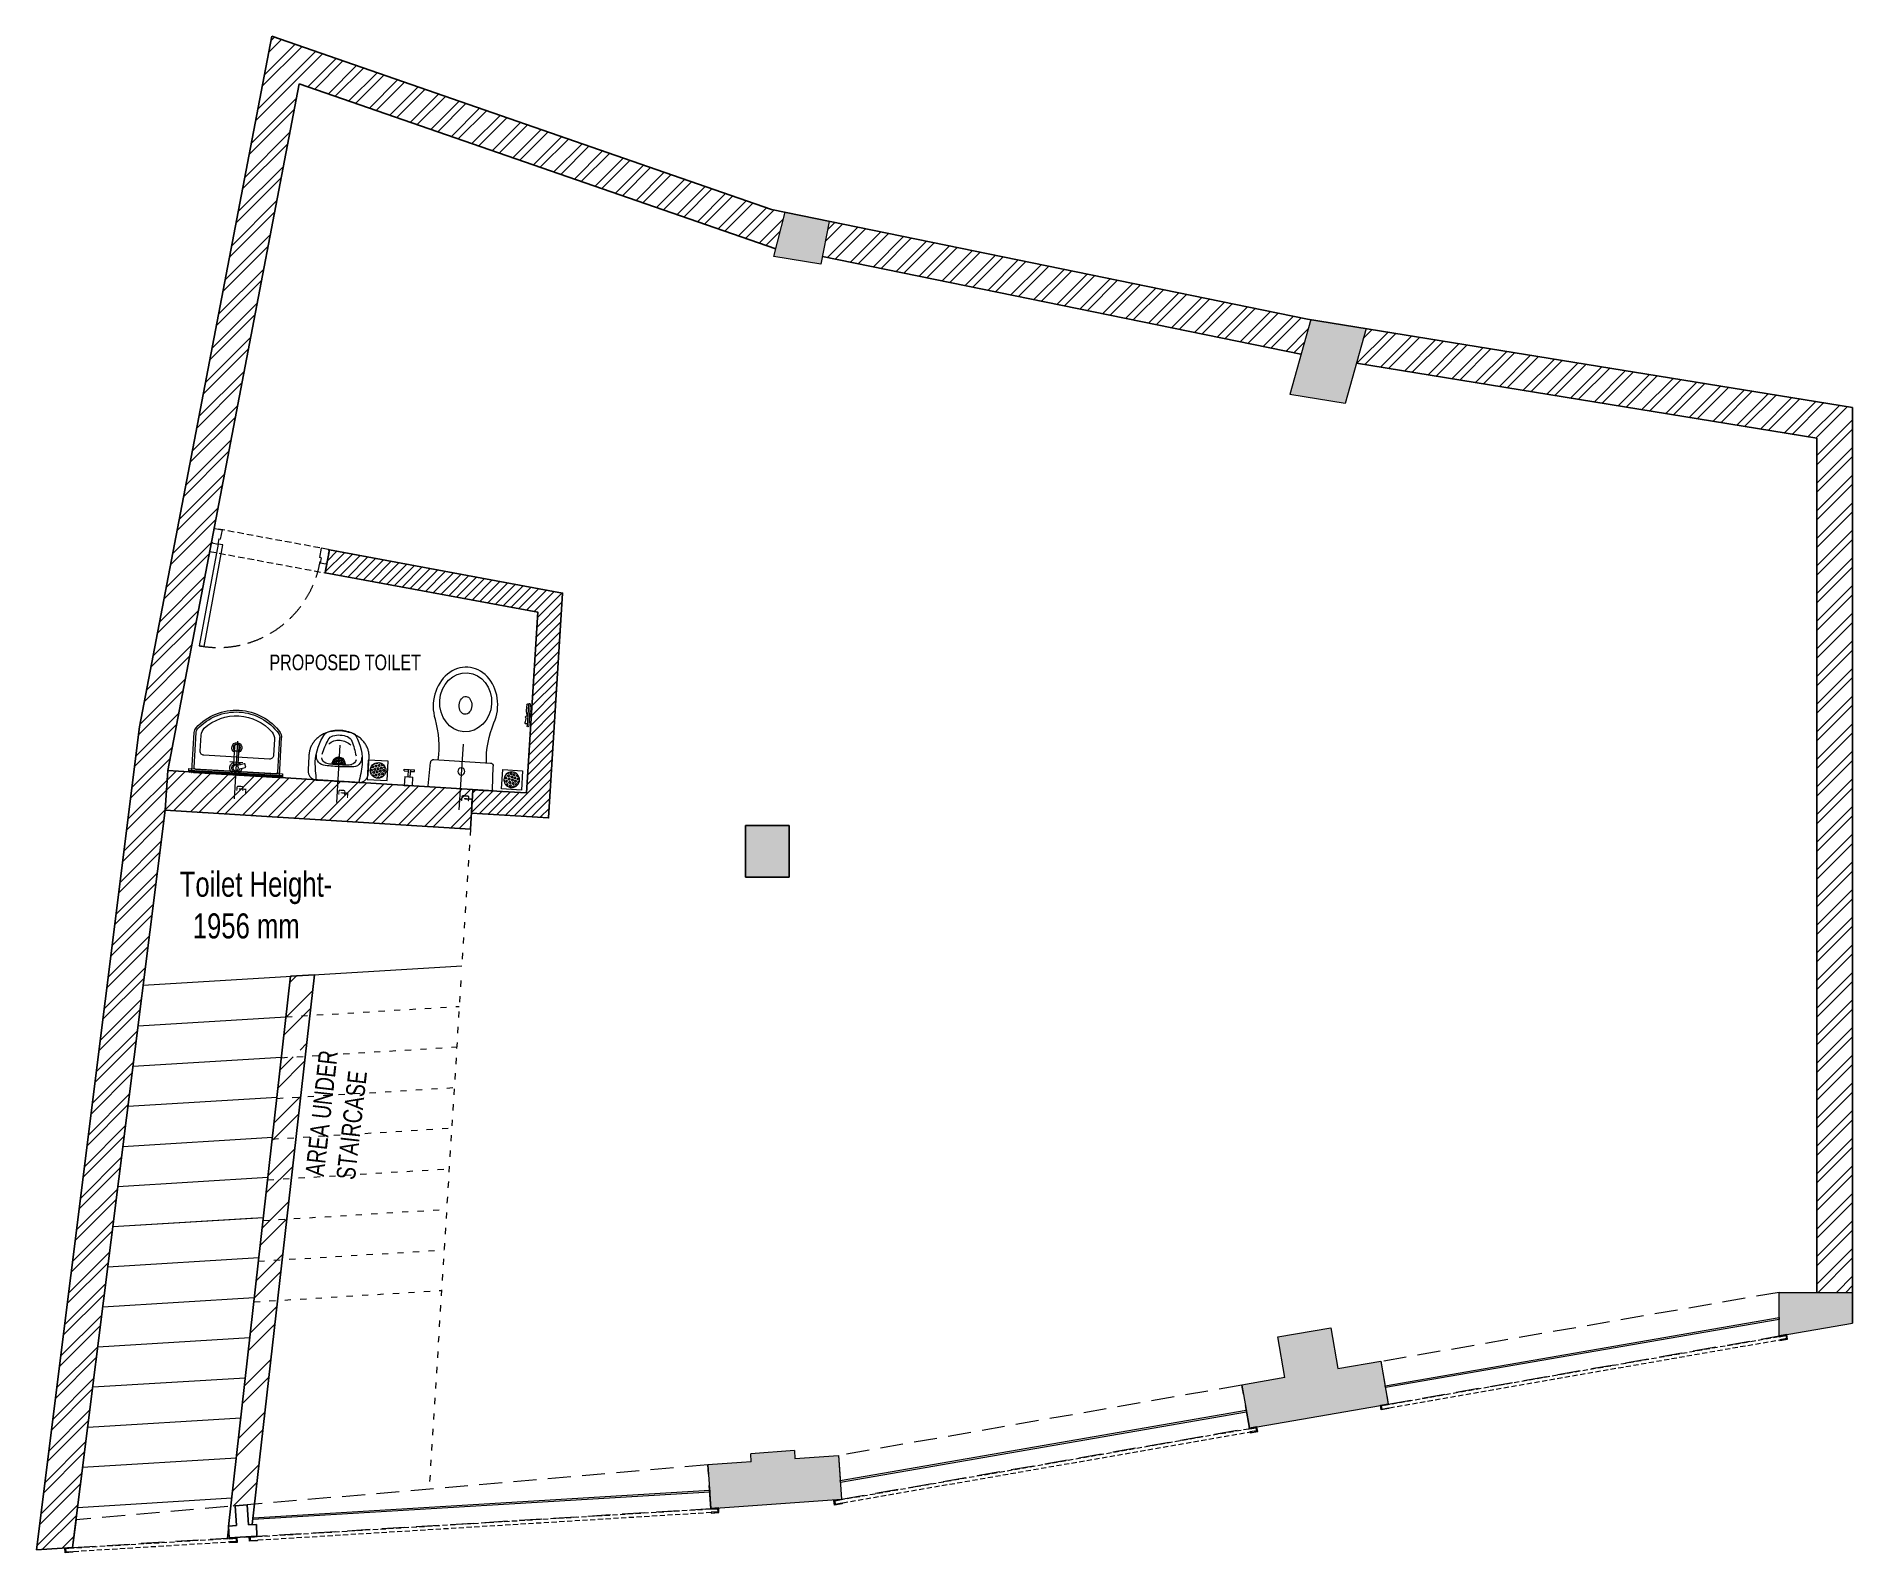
# Model space of a CAD drawing. Header units: feet. Extents: x -3205 to 8411, y -8862 to 831.
import ezdxf

# ---------------------------------------------------------------- set-up
doc = ezdxf.new("R2010")
doc.units = ezdxf.units.FT
doc.header["$LTSCALE"] = 33
doc.header["$MEASUREMENT"] = 0
for name, pattern in [('a_p6_plan_L18$0$HIDDEN', [0.375, 0.25, -0.125]), ('ACAD_ISO03W100', [30, 12, -18]), ('CENTER', [2, 1.25, -0.25, 0.25, -0.25]), ('DOT2', [0.125, 0, -0.125]), ('HIDDEN', [9.525, 6.35, -3.175]), ('HIDDEN2', [4.7625, 3.175, -1.5875]), ('HIDDENX2', [0.75, 0.5, -0.25])]:
    doc.linetypes.add(name, pattern=pattern)
for name, color, linetype, lineweight in [('A-COL', 243, 'Continuous', 9), ('A-Glazing', 4, 'Continuous', 20), ('A-shutter', 8, 'Continuous', 18), ('A-STAIR', 6, 'Continuous', 5), ('beam', 90, 'Continuous', 9), ('brick wall hatch', 251, 'Continuous', 0), ('centerline-toilets', 2, 'CENTER', 13), ('column hatch', 5, 'Continuous', 0), ('Door', 2, 'Continuous', 13), ('ele', 252, 'Continuous', 13), ('electrical box', 1, 'Continuous', 0), ('Fhitting', 152, 'Continuous', 30), ('LENS-DOOR', 34, 'Continuous', 20), ('LENS-TEXT', 31, 'Continuous', 5), ('LENS_CURTAIN', 5, 'a_p6_plan_L18$0$HIDDEN', 9), ('LN-HATCH', 251, 'Continuous', 0), ('Mirror', 150, 'Continuous', 20), ('Panelling', 65, 'Continuous', 18), ('PARTITION', 22, 'Continuous', 30), ('rolling shutter', 1, 'Continuous', 5), ('services', 220, 'Continuous', 0), ('TEXT', 1, 'Continuous', 0), ('Toilet', 5, 'Continuous', 9)]:
    doc.layers.add(name, color=color, linetype=linetype, lineweight=lineweight)
doc.layers.add('A-WALL', color=1, linetype='Continuous')
doc.styles.add('LK TXT', font='GILC____.TTF', dxfattribs={"height": 100})
doc.styles.get("Standard").update_dxf_attribs({"font": 'GILC____.TTF'})

# ---------------------------------------------------------------- blocks, each defined once
blk = doc.blocks.new('*U8')
at = {"layer": 'A-shutter', "color": 5, "ltscale": 10}
for points in [[(41038450, -1561539), (41038450, -1561544), (41038405, -1561544), (41038405, -1561564), (41038450, -1561564), (41038450, -1561569), (41038400, -1561569), (41038400, -1561539)], [(41040988, -1561539), (41040988, -1561544), (41041033, -1561544), (41041033, -1561564), (41040988, -1561564), (41040988, -1561569), (41041038, -1561569), (41041038, -1561539)]]:
    blk.add_lwpolyline(points, close=True, dxfattribs=at)
at = {"layer": 'A-shutter', "color": 5, "linetype": 'HIDDENX2', "ltscale": 2}
blk.add_lwpolyline([(41038405, -1561544), (41038405, -1561564), (41041033, -1561564), (41041033, -1561544)], close=True, dxfattribs=at)
blk = doc.blocks.new('*U9')
at = {"layer": 'A-shutter', "color": 5, "ltscale": 10}
for points in [[(41038450, -1561539), (41038450, -1561544), (41038405, -1561544), (41038405, -1561564), (41038450, -1561564), (41038450, -1561569), (41038400, -1561569), (41038400, -1561539)], [(41041097, -1561539), (41041097, -1561544), (41041142, -1561544), (41041142, -1561564), (41041097, -1561564), (41041097, -1561569), (41041147, -1561569), (41041147, -1561539)]]:
    blk.add_lwpolyline(points, close=True, dxfattribs=at)
at = {"layer": 'A-shutter', "color": 5, "linetype": 'HIDDENX2', "ltscale": 2}
blk.add_lwpolyline([(41038405, -1561544), (41038405, -1561564), (41041142, -1561564), (41041142, -1561544)], close=True, dxfattribs=at)
blk = doc.blocks.new('*U10')
at = {"layer": 'A-shutter', "color": 5, "ltscale": 10}
for points in [[(41038450, -1561539), (41038450, -1561544), (41038405, -1561544), (41038405, -1561564), (41038450, -1561564), (41038450, -1561569), (41038400, -1561569), (41038400, -1561539)], [(41041358, -1561539), (41041358, -1561544), (41041403, -1561544), (41041403, -1561564), (41041358, -1561564), (41041358, -1561569), (41041408, -1561569), (41041408, -1561539)]]:
    blk.add_lwpolyline(points, close=True, dxfattribs=at)
at = {"layer": 'A-shutter', "color": 5, "linetype": 'HIDDENX2', "ltscale": 2}
blk.add_lwpolyline([(41038405, -1561544), (41038405, -1561564), (41041403, -1561564), (41041403, -1561544)], close=True, dxfattribs=at)
blk = doc.blocks.new('*U11')
at = {"layer": 'A-shutter', "color": 5, "ltscale": 10}
for points in [[(41040354, -1561539), (41040354, -1561544), (41040309, -1561544), (41040309, -1561564), (41040354, -1561564), (41040354, -1561569), (41040304, -1561569), (41040304, -1561539)], [(41041358, -1561539), (41041358, -1561544), (41041403, -1561544), (41041403, -1561564), (41041358, -1561564), (41041358, -1561569), (41041408, -1561569), (41041408, -1561539)]]:
    blk.add_lwpolyline(points, close=True, dxfattribs=at)
at = {"layer": 'A-shutter', "color": 5, "linetype": 'HIDDENX2', "ltscale": 2}
blk.add_lwpolyline([(41040309, -1561544), (41040309, -1561564), (41041403, -1561564), (41041403, -1561544)], close=True, dxfattribs=at)
blk = doc.blocks.new('Wash Basin')
at = {"layer": 'PARTITION', "lineweight": 9}
h = blk.add_hatch(dxfattribs=at)
h.set_pattern_fill('ANSI38', color=256, scale=70, angle=990, style=0, double=1)
h.set_pattern_definition([(315, (-64.7135, -33.325), (6.18718, 6.18718), []), (45, (-64.7135, -33.325), (6.18718, 18.56155), [21.875, -13.125])])
h.paths.add_polyline_path([(300, -22), (-300, -22), (-300, -34), (300, -34)])
at = {"layer": 'centerline-toilets', "linetype": 'HIDDEN', "ltscale": 10}
blk.add_line((0, -238), (0, 130), dxfattribs=at)
at = {"layer": 'Mirror', "ltscale": 0.5}
blk.add_lwpolyline([(-300, -34), (-300, -46), (300, -46), (300, -34)], close=True, dxfattribs=at)
at = {"layer": 'Panelling', "lineweight": 9}
blk.add_lwpolyline([(-300, -22), (-300, -34), (300, -34), (300, -22)], close=True, dxfattribs=at)
at = {"layer": 'Toilet', "ltscale": 100}
for p, q in [((-280, -32), (-280, -278)), ((-270, -22), (270, -22)), ((-268, -55), (-268, -278)), ((-258, -45), (258, -45)), ((-15, -89), (-15, -208)), ((11, -208), (11, -89)), ((268, -55), (268, -278)), ((280, -32), (280, -278))]:
    blk.add_line(p, q, dxfattribs=at)
blk.add_lwpolyline([(41, -103), (-41, -103)], dxfattribs=at)
blk.add_lwpolyline([(23, -62), (58, -74, -0.414214), (61, -81), (58, -93, -0.414214), (50, -96), (16, -85)], format="xyb", dxfattribs=at)
blk.add_lwpolyline([(-235, -264, 0.191896), (-217, -309, 0.420236), (217, -309, 0.191896), (235, -264), (235, -161, 0.414214), (210, -136), (-210, -136, 0.414214), (-235, -161)], format="xyb", close=True, dxfattribs=at)
for centre, radius in [((-2, -67), 17.5), ((-2, -197), 22.5)]:
    blk.add_circle(centre, radius, dxfattribs=at)
for centre, radius, start, end in [((-270, -32), 10, 90, 180), ((-258, -55), 10, 90, 180), ((258, -55), 10, 0, 90), ((270, -32), 10, 0, 90), ((-2, -197), 32.1, 113.0898, 66.246), ((-2, -197), 20.5, 128.0403, 237.2899), ((-2, -197), 20.5, 304.4733, 50.7332), ((-230, -278), 50, 180, 218.4461), ((0, -89), 348, 219.2826, 320.7174), ((-230, -278), 38, 180, 218.4461), ((0, -89), 336, 219.313, 320.687), ((230, -278), 38, 321.5539, 0), ((230, -278), 50, 321.5539, 0)]:
    blk.add_arc(centre, radius, start, end, dxfattribs=at)
for centre, major_axis, start_param, end_param in [((-2, -67), (0, 38.3), 4.720493, 9.081982), ((-2, -67), (-0.2, -25.6), 1.769108, 7.074098), ((-2, -67), (0, 38.3), 3.484555, 4.083576), ((-2, -208), (-9.04, 9.04), 0.785398, 3.926991)]:
    blk.add_ellipse(centre, major_axis=major_axis, ratio=1, start_param=start_param, end_param=end_param, dxfattribs=at)
at = {"layer": 'centerline-toilets', "linetype": 'DOT2', "insert": (33, 62), "char_height": 75, "width": 495.83, "attachment_point": 5, "rotation": 90}
blk.add_mtext('{\\fISOCPEUR|b0|i0|c0|p34;℄}', dxfattribs=at)
blk = doc.blocks.new('DLF-RSP-AR-CD-DWG-4DT-3113$0$X-TYPICAL TOILET UPPER FLOORS - 02$0$urinals')
at = {"layer": 'Toilet'}
for p, q in [((0, -16), (0, 8)), ((-46, -115), (46, -115)), ((0, -105), (0, -161))]:
    blk.add_line(p, q, dxfattribs=at)
blk.add_lwpolyline([(135, 0), (-135, 0, 0.036949), (-150, -116, 0.138094), (-100, -297, 0.221721), (-52, -318, 0.062656), (0, -325, 0.062656), (52, -318, 0.221721), (100, -297, 0.138094), (150, -116, 0.036949)], format="xyb", close=True, dxfattribs=at)
for centre, radius, start, end in [((-94, -145), 47.1, 93.3708, 154.4824), ((-71, -150), 40.2, 106.7016, 169.725), ((3, -1238), 1145, 90.1625, 95.0265), ((-51, -225), 119, 89.5454, 105.8857), ((0, -996), 891, 89.9918, 93.182), ((0, -115), 40, 167.428, 12.572), ((0, -115), 33, 164.1814, 15.8186), ((0, -115), 32, 163.6049, 16.3951), ((0, -115), 22.6, 155.6653, 24.3347), ((0, -115), 14.7, 139.9109, 40.0891), ((-3, -1238), 1145, 84.9735, 89.8375), ((0, -996), 891, 86.818, 90.0082), ((51, -225), 119, 74.1143, 90.4546), ((71, -150), 40.2, 10.275, 73.2984), ((94, -145), 47.1, 25.5176, 86.6292), ((-91, -153), 53.8, 148.4868, 188.6401), ((414, -38), 538, 193.994, 204.5632), ((-414, -38), 538, 335.4368, 346.006), ((91, -153), 53.8, 351.3599, 31.5132), ((-30, -241), 50, 204.5632, 250.4606), ((-2, -165), 97.6, 225, 270.9552), ((-2, -161), 135, 250.4606, 270.6492), ((2, -165), 97.6, 269.0448, 315), ((2, -161), 135, 269.3508, 289.5394), ((30, -241), 50, 289.5394, 335.4368)]:
    blk.add_arc(centre, radius, start, end, dxfattribs=at)
blk.add_open_spline([(135, 0), (105, 0), (76, 0), (-13, 0), (-73, 0), (-133, 0), (-133, 0), (-134, 0), (-134, 0), (-135, 0), (-135, 0), (-135, 0), (-135, 0), (-135, 0), (-135, 0), (-135, 0), (-135, 0), (-135, 0), (-135, 0), (-135, 0), (-135, 0), (-135, 0), (-135, 0), (-136, 0), (-136, 0), (-136, 0), (-137, 0), (-138, 0), (-138, 0), (-141, 0), (-142, 0), (-146, -1), (-149, -2), (-155, -3), (-158, -5), (-163, -7), (-166, -9), (-171, -13), (-173, -15), (-178, -19), (-180, -22), (-184, -27), (-185, -29), (-188, -35), (-189, -38), (-191, -43), (-191, -46), (-192, -50), (-192, -51), (-192, -52), (-192, -54), (-193, -56), (-193, -56), (-193, -57), (-193, -57), (-193, -57), (-193, -57), (-193, -57), (-193, -57), (-193, -57), (-193, -57), (-193, -58), (-193, -58), (-193, -58), (-193, -58), (-193, -58), (-193, -58), (-193, -58), (-193, -59), (-193, -59), (-193, -60), (-193, -61), (-193, -62), (-193, -65), (-193, -66), (-193, -72), (-193, -75), (-193, -86), (-193, -93), (-193, -114), (-193, -128), (-193, -146), (-193, -145), (-193, -149), (-193, -150), (-193, -154), (-193, -156), (-193, -159), (-193, -159), (-193, -159), (-193, -159), (-193, -160), (-193, -160), (-193, -160), (-193, -160), (-193, -160), (-193, -160), (-193, -160), (-193, -160), (-193, -160), (-193, -160), (-193, -160), (-193, -161), (-193, -161), (-193, -161), (-193, -162), (-193, -162), (-192, -164), (-192, -165), (-192, -168), (-192, -170), (-192, -176), (-191, -180), (-189, -191), (-188, -198), (-183, -212), (-180, -219), (-173, -233), (-169, -240), (-159, -253), (-154, -259), (-142, -271), (-136, -277), (-123, -287), (-115, -292), (-101, -301), (-93, -305), (-77, -311), (-69, -314), (-53, -319), (-44, -321), (-28, -323), (-20, -324), (-9, -325), (-7, -325), (-3, -325), (-1, -325), (2, -325), (4, -325), (8, -325), (11, -325), (21, -324), (27, -323), (42, -321), (50, -319), (67, -315), (75, -312), (92, -305), (100, -301), (115, -292), (123, -288), (136, -277), (143, -271), (155, -259), (160, -252), (170, -238), (174, -231), (181, -217), (184, -210), (188, -195), (190, -188), (191, -179), (191, -178), (192, -174), (192, -171), (192, -168), (192, -167), (192, -164), (192, -162), (192, -160), (192, -160), (192, -160), (192, -160), (192, -160), (192, -159), (192, -159), (192, -159), (192, -158), (192, -157), (192, -156), (192, -155), (192, -152), (192, -150), (192, -143), (192, -144), (192, -132), (192, -124), (192, -99), (192, -82), (192, -65), (192, -64), (192, -62), (192, -60), (192, -58), (192, -58), (192, -57), (192, -57), (192, -57), (192, -57), (192, -57), (192, -57), (192, -57), (192, -57), (192, -57), (192, -57), (192, -56), (192, -56), (192, -55), (192, -55), (192, -53), (192, -52), (192, -48), (191, -46), (190, -40), (189, -37), (186, -31), (184, -28), (180, -22), (178, -19), (173, -14), (170, -12), (164, -8), (161, -6), (155, -3), (151, -2), (145, -1), (142, 0), (137, 0), (136, 0), (135, 0)], degree=3, knots=[0, 0, 0, 0, 0.329607, 0.329607, 0.988822, 0.988822, 0.996691, 0.996691, 0.998638, 0.998638, 0.99992, 0.99992, 1.000227, 1.000227, 1.000534, 1.000534, 1.001148, 1.001148, 1.002375, 1.002375, 1.00483, 1.00483, 1.009739, 1.009739, 1.019558, 1.019558, 1.039196, 1.039196, 1.078472, 1.078472, 1.157024, 1.157024, 1.314128, 1.314128, 1.471232, 1.471232, 1.628335, 1.628335, 1.785439, 1.785439, 1.942543, 1.942543, 2.099647, 2.099647, 2.256751, 2.256751, 2.413855, 2.413855, 2.450944, 2.450944, 2.525122, 2.525122, 2.556641, 2.556641, 2.563699, 2.563699, 2.567479, 2.567479, 2.57001, 2.57001, 2.570783, 2.570783, 2.572328, 2.572328, 2.573873, 2.573873, 2.576964, 2.576964, 2.583145, 2.583145, 2.595507, 2.595507, 2.620232, 2.620232, 2.669681, 2.669681, 2.76858, 2.76858, 2.966376, 2.966376, 3.36197, 3.36197, 3.45996, 3.45996, 3.491387, 3.491387, 3.554241, 3.554241, 3.562213, 3.562213, 3.566829, 3.566829, 3.570018, 3.570018, 3.570684, 3.570684, 3.571294, 3.571294, 3.571904, 3.571904, 3.573124, 3.573124, 3.575564, 3.575564, 3.580444, 3.580444, 3.590203, 3.590203, 3.609723, 3.609723, 3.648762, 3.648762, 3.72684, 3.72684, 3.861362, 3.861362, 3.995884, 3.995884, 4.130406, 4.130406, 4.264928, 4.264928, 4.39945, 4.39945, 4.533972, 4.533972, 4.668494, 4.668494, 4.803016, 4.803016, 4.937539, 4.937539, 5.072061, 5.072061, 5.118026, 5.118026, 5.144558, 5.144558, 5.17109, 5.17109, 5.224154, 5.224154, 5.330281, 5.330281, 5.468863, 5.468863, 5.607445, 5.607445, 5.746027, 5.746027, 5.884609, 5.884609, 6.023191, 6.023191, 6.161773, 6.161773, 6.300355, 6.300355, 6.438937, 6.438937, 6.577519, 6.577519, 6.602876, 6.602876, 6.653589, 6.653589, 6.673028, 6.673028, 6.711906, 6.711906, 6.713712, 6.713712, 6.715518, 6.715518, 6.719129, 6.719129, 6.726351, 6.726351, 6.740796, 6.740796, 6.769686, 6.769686, 6.827466, 6.827466, 6.943027, 6.943027, 7.174147, 7.174147, 7.636387, 7.636387, 7.659394, 7.659394, 7.705407, 7.705407, 7.71212, 7.71212, 7.713128, 7.713128, 7.714137, 7.714137, 7.716153, 7.716153, 7.720185, 7.720185, 7.728249, 7.728249, 7.744378, 7.744378, 7.776636, 7.776636, 7.841152, 7.841152, 7.970184, 7.970184, 8.14844, 8.14844, 8.326696, 8.326696, 8.504953, 8.504953, 8.683209, 8.683209, 8.861465, 8.861465, 9.039722, 9.039722, 9.217978, 9.217978, 9.283185, 9.283185, 9.283185, 9.283185], dxfattribs=at)
blk = doc.blocks.new('jALI')
at = {"layer": 'Toilet', "ltscale": 5}
h = blk.add_hatch(dxfattribs=at)
h.set_pattern_fill('HEX', color=256, scale=50, angle=135, double=1)
h.set_pattern_definition([(135, (-344825.863, 460708.187), (-7.65465545, -7.65465545), [6.25, -12.5]), (255, (-344825.863, 460708.187), (10.4564538, -2.80179835), [6.25, -12.5]), (195, (-344830.282, 460712.606), (2.80179835, -10.4564538), [6.25, -12.5])])
edge = h.paths.add_edge_path()
edge.add_arc((-393188, 163648), 50, -90, 270)
blk.add_lwpolyline([(-393250, 163582), (-393126, 163582), (-393126, 163709), (-393250, 163709)], close=True, dxfattribs=at)
blk.add_circle((-393188, 163648), 50, dxfattribs=at)
blk = doc.blocks.new('Urinal')
at = {"layer": 'centerline-toilets', "linetype": 'HIDDEN', "ltscale": 10}
blk.add_line((0, 231), (0, -137), dxfattribs=at)
at = {"layer": 'Fhitting', "lineweight": 0, "ltscale": 0.5, "rotation": 180}
blk.add_blockref('DLF-RSP-AR-CD-DWG-4DT-3113$0$X-TYPICAL TOILET UPPER FLOORS - 02$0$urinals', (0, 0), dxfattribs=at)
at = {"layer": 'Fhitting', "lineweight": 0, "ltscale": 0.5, "xscale": -1, "rotation": 90}
blk.add_blockref('jALI', (163394, -393104), dxfattribs=at)
at = {"layer": 'centerline-toilets', "linetype": 'DOT2', "insert": (-31, -69), "char_height": 75, "width": 495.83, "attachment_point": 5, "rotation": 270}
blk.add_mtext('{\\fISOCPEUR|b0|i0|c0|p34;℄}', dxfattribs=at)
blk = doc.blocks.new('WC')
at = {"layer": 'centerline-toilets', "linetype": 'HIDDEN', "ltscale": 10}
blk.add_line((0, 286), (0, -135), dxfattribs=at)
at = {"layer": 'Toilet'}
for p, q in [((-419, 507), (-425, 507)), ((-425, 507), (-425, 489)), ((-419, 489), (-425, 489)), ((-419, 507), (-419, 489)), ((-419, 504), (-413, 504)), ((-419, 492), (-413, 492)), ((-413, 567), (-413, 429)), ((-401, 567), (-401, 429)), ((-206, 6), (-202, 157)), ((181, 177), (-183, 177)), ((206, 6), (200, 157)), ((-200, 0), (200, 0))]:
    blk.add_line(p, q, dxfattribs=at)
at = {"layer": 'Toilet', "ltscale": 100}
for p, q in [((366, 103), (300, 103)), ((300, 92), (300, 103)), ((326, 92), (300, 92)), ((307, 0), (307, 57)), ((359, 57), (307, 57)), ((326, 103), (326, 57)), ((340, 103), (340, 57)), ((366, 92), (340, 92)), ((359, 57), (359, 0)), ((366, 92), (366, 103)), ((359, 0), (307, 0))]:
    blk.add_line(p, q, dxfattribs=at)
at = {"layer": 'Toilet'}
blk.add_circle((0, 112), 22.9, dxfattribs=at)
for centre, radius, start, end in [((-407, 567), 6, 0, 180), ((-407, 429), 6, 180, 0), ((-776, 231), 622, 354.997, 19.0619), ((776, 226), 623, 160.5196, 184.5617), ((-182, 158), 19.3, 90.3509, 180.8981), ((180, 158), 19.3, 359.1019, 89.6491), ((-200, 6), 5.72, 177.9546, 270), ((200, 6), 5.72, 270, 2.0454)]:
    blk.add_arc(centre, radius, start, end, dxfattribs=at)
at = {"layer": 'Toilet', "extrusion": (0, 0, -1)}
for centre, major_axis, ratio, start_param, end_param in [((0, 534), (0, -245), 0.842028, 7.436326, 11.41323), ((0, 535), (0, -57.2), 0.7, 1.570796326794896, 7.853981633974482)]:
    blk.add_ellipse(centre, major_axis=major_axis, ratio=ratio, start_param=start_param, end_param=end_param, dxfattribs=at)
blk.add_ellipse((0, 555), major_axis=(0, -189), ratio=0.878788, dxfattribs=at)
at = {"layer": 'Toilet'}
blk.add_open_spline([(-401, 441), (-397, 441), (-384, 439), (-389, 459), (-396, 480), (-386, 478), (-386, 491), (-403, 487), (-385, 532), (-396, 547), (-391, 570), (-397, 569), (-401, 568)], degree=3, knots=[0, 0, 0, 0, 9.744972, 33.823887, 47.583551, 49.497915, 60.560502, 63.822284, 93.508019, 135.756925, 141.904352, 150.301906, 150.301906, 150.301906, 150.301906], dxfattribs=at)
at = {"layer": 'Fhitting', "lineweight": 0, "ltscale": 0.5, "rotation": 270}
blk.add_blockref('jALI', (-163973, -393109), dxfattribs=at)
at = {"layer": 'centerline-toilets', "linetype": 'DOT2', "insert": (-36, -57), "char_height": 85.83, "width": 567.4, "attachment_point": 5, "rotation": 270}
blk.add_mtext('{\\fISOCPEUR|b0|i0|c0|p34;℄}', dxfattribs=at)
blk = doc.blocks.new('*U12')
at = {"layer": 'LENS-DOOR'}
for p, q in [((547492, 1778574), (547492, 1779235)), ((547523, 1779235), (547492, 1779235)), ((547523, 1779235), (547523, 1778574)), ((547447, 1778569), (547452, 1778569)), ((547447, 1778484), (547447, 1778569)), ((547452, 1778574), (547489, 1778574)), ((547452, 1778569), (547452, 1778574)), ((547489, 1778540), (547489, 1778574)), ((547489, 1778540), (547499, 1778540)), ((547523, 1778574), (547492, 1778574)), ((547499, 1778479), (547499, 1778540)), ((548145, 1778479), (548145, 1778540)), ((548156, 1778540), (548145, 1778540)), ((548192, 1778574), (548156, 1778574)), ((548156, 1778540), (548156, 1778574)), ((548192, 1778569), (548192, 1778574)), ((548197, 1778569), (548192, 1778569)), ((548197, 1778484), (548197, 1778569)), ((547447, 1778484), (547452, 1778484)), ((547452, 1778479), (547452, 1778484)), ((547452, 1778479), (547499, 1778479)), ((548192, 1778479), (548145, 1778479)), ((548192, 1778479), (548192, 1778484)), ((548197, 1778484), (548192, 1778484))]:
    blk.add_line(p, q, dxfattribs=at)
at = {"layer": 'LENS-DOOR', "color": 7, "linetype": 'HIDDEN2', "extrusion": (0, 0, -1)}
blk.add_ellipse((547492, 1778574), major_axis=(661, 0), ratio=1, start_param=-1.570791, end_param=0.051209, dxfattribs=at)

msp = doc.modelspace()

# ---------------------------------------------------------------- hatches: boundary and pattern name
at = {"layer": 'brick wall hatch'}
h = msp.add_hatch(dxfattribs=at)
h.set_pattern_fill('ANSI32', color=256, scale=562.68, angle=-180)
h.set_pattern_definition([(225, (-725529.78, -106986.7), (149.203066, -149.203066), []), (225, (-725629.25, -106986.7), (149.203066, -149.203066), [])])
h.paths.add_polyline_path([(-1662, -7250), (-1814, -7259), (-1962, -8566), (-1933, -8564), (-1933, -8562), (-1857, -8557), (-1809, -8553)])
h.paths.add_polyline_path([(-1633, -6990), (-1785, -6999), (-1814, -7259), (-1662, -7250)])
h.paths.add_polyline_path([(-1603, -6730), (-1755, -6739), (-1785, -6999), (-1633, -6990)])
h.paths.add_polyline_path([(-1574, -6469), (-1726, -6479), (-1755, -6739), (-1603, -6730)])
h.paths.add_polyline_path([(-1545, -6209), (-1697, -6218), (-1726, -6479), (-1574, -6469)])
h.paths.add_polyline_path([(-1515, -5949), (-1667, -5958), (-1697, -6218), (-1545, -6209)])
h.paths.add_polyline_path([(-1486, -5688), (-1638, -5698), (-1667, -5958), (-1515, -5949)])
h.paths.add_polyline_path([(-1457, -5428), (-1609, -5437), (-1632, -5646, 0.14968), (-1576, -5602, 0.209753), (-1483, -5659)])
h.paths.add_polyline_path([(-1427, -5168), (-1579, -5177), (-1609, -5437), (-1457, -5428)])
at = {"layer": 'column hatch'}
h = msp.add_hatch(color=8, dxfattribs=at)
h.dxf.hatch_style = 1
h.paths.add_polyline_path([(1609, -4214), (1330, -4214), (1330, -4545), (1609, -4545)])
h.paths.add_polyline_path([(1866, -352), (1583, -294), (1512, -577), (1813, -626)])
h.paths.add_polyline_path([(5299, -1037), (4945, -980), (4812, -1458), (5165, -1516)])
h.paths.add_polyline_path([(5393, -7637), (5118, -7684), (5073, -7424), (4735, -7483), (4780, -7743), (4505, -7791), (4553, -8066), (5441, -7912)])
h.paths.add_polyline_path([(8411, -7198), (7941, -7198), (7941, -7477), (8411, -7396)])
h.paths.add_polyline_path([(1925, -8241), (1646, -8261), (1643, -8210), (1364, -8230), (1367, -8281), (1304, -8286), (1089, -8301), (1109, -8580), (1945, -8520)])
at = {"layer": 'LN-HATCH'}
h = msp.add_hatch(dxfattribs=at)
h.set_pattern_fill('ANSI32', color=256, scale=333, angle=180)
h.set_pattern_definition([(225, (-5972315.66, 5275308.9), (88.2999593, -88.2999593), []), (225, (-5972374.53, 5275308.9), (88.2999593, -88.2999593), [])])
h.paths.add_polyline_path([(-2365, -3863), (-2381, -4116), (-429, -4238), (-413, -3985)], flags=17)
h.paths.add_polyline_path([(-1524, 528), (1524, -528), (1583, -294), (1497, -277), (-1699, 831), (-2545, -3584), (-3205, -8843), (-2973, -8829), (-2381, -4116), (-2365, -3863)])
h.paths.add_polyline_path([(1866, -352), (1822, -576), (4883, -1202), (4945, -980), (4925, -977)])
h.paths.add_polyline_path([(5299, -1037), (5237, -1259), (8183, -1737), (8183, -7198), (8411, -7198), (8411, -1542)])
h = msp.add_hatch(dxfattribs=at)
h.set_pattern_fill('ANSI31', color=256, scale=333, angle=180)
h.paths.add_polyline_path([(-1331, -2451), (-1358, -2599), (2, -2850), (-70, -4006), (-413, -3985), (-423, -4134), (71, -4165), (160, -2728)])

# ---------------------------------------------------------------- linework, layer by layer
at = {"layer": 'A-COL'}
for p, q in [((1512, -577), (1583, -294)), ((1866, -352), (1813, -626)), ((1813, -626), (1512, -577)), ((4945, -980), (4812, -1458)), ((5299, -1037), (5165, -1516)), ((5165, -1516), (4812, -1458)), ((1330, -4214), (1330, -4545)), ((1609, -4214), (1330, -4214)), ((1609, -4545), (1609, -4214)), ((1330, -4545), (1609, -4545)), ((7941, -7477), (7941, -7198)), ((7941, -7198), (8411, -7198)), ((4735, -7483), (5073, -7424)), ((5073, -7424), (5118, -7684)), ((7941, -7477), (8411, -7396)), ((4780, -7743), (4735, -7483)), ((5118, -7684), (5393, -7637)), ((5393, -7637), (5441, -7912)), ((4780, -7743), (4505, -7791)), ((4505, -7791), (4553, -8066)), ((4553, -8066), (5441, -7912)), ((1643, -8210), (1364, -8230)), ((1367, -8281), (1364, -8230)), ((1643, -8210), (1646, -8261)), ((1646, -8261), (1925, -8241)), ((1925, -8241), (1945, -8520)), ((1304, -8286), (1089, -8301)), ((1089, -8301), (1109, -8580)), ((1367, -8281), (1304, -8286)), ((1109, -8580), (1945, -8520))]:
    msp.add_line(p, q, dxfattribs=at)
msp.add_lwpolyline([(1330, -4214), (1609, -4214), (1609, -4545), (1330, -4545)], close=True, dxfattribs=at)
at = {"layer": 'A-Glazing'}
for points in [[(5421, -7795), (7941, -7359), (7941, -7371), (5423, -7807)], [(1936, -8401), (4533, -7951), (4535, -7963), (1937, -8413)], [(-1819, -8639), (1102, -8463), (1102, -8475), (-1820, -8651)]]:
    msp.add_lwpolyline(points, close=True, dxfattribs=at)
at = {"layer": 'A-STAIR', "color": 214, "linetype": 'ACAD_ISO03W100', "ltscale": 0.1}
for p, q in [((-429, -4238), (-484, -5114)), ((-490, -5205), (-693, -8456)), ((-1609, -5437), (-500, -5370)), ((-1638, -5698), (-516, -5629)), ((-1667, -5958), (-532, -5889)), ((-1697, -6218), (-549, -6148)), ((-1726, -6479), (-565, -6408)), ((-1755, -6739), (-581, -6667)), ((-1785, -6999), (-597, -6927)), ((-1814, -7259), (-613, -7186))]:
    msp.add_line(p, q, dxfattribs=at)
at = {"layer": 'A-STAIR'}
for p, q in [((-2522, -5235), (-484, -5110)), ((-2554, -5495), (-1609, -5437)), ((-2587, -5752), (-1638, -5694)), ((-2619, -6008), (-1666, -5950)), ((-2651, -6265), (-1695, -6206)), ((-2683, -6521), (-1724, -6462)), ((-2715, -6777), (-1753, -6719)), ((-2715, -6777), (-1798, -6721)), ((-2748, -7034), (-1782, -6975)), ((-2780, -7290), (-1811, -7231)), ((-2812, -7547), (-1840, -7487)), ((-2844, -7803), (-1869, -7744)), ((-2876, -8060), (-1898, -8000)), ((-2909, -8316), (-1927, -8256)), ((-2941, -8573), (-1955, -8512))]:
    msp.add_line(p, q, dxfattribs=at)
at = {"layer": 'A-WALL'}
for p, q in [((-1699, 831), (-2545, -3584)), ((1497, -277), (-1699, 831)), ((-1524, 528), (-2365, -3863)), ((1524, -528), (-1524, 528)), ((1497, -277), (4925, -977)), ((1822, -576), (4883, -1202)), ((8411, -1542), (4925, -977)), ((8183, -1737), (5237, -1259)), ((8411, -7396), (8411, -1542)), ((8183, -7198), (8183, -1737)), ((-2545, -3584), (-3205, -8843)), ((-2381, -4116), (-2365, -3863)), ((-2365, -3863), (-314, -3991)), ((-413, -3985), (-429, -4238)), ((-2381, -4116), (-2973, -8829)), ((-2973, -8829), (-2381, -4116)), ((-2381, -4116), (-429, -4238)), ((-2381, -4116), (-429, -4238)), ((-1976, -8694), (-1579, -5177)), ((-1824, -8682), (-1427, -5168)), ((-1579, -5177), (-1427, -5168)), ((-1857, -8557), (-1933, -8562)), ((-1933, -8562), (-1925, -8689)), ((-1849, -8684), (-1857, -8557)), ((-1925, -8689), (-1976, -8692)), ((-1976, -8692), (-1971, -8768)), ((-1798, -8681), (-1849, -8684)), ((-1794, -8757), (-1798, -8681)), ((-1971, -8768), (-1794, -8757)), ((-1832, -8759), (-1832, -8759)), ((-2973, -8829), (-3205, -8843))]:
    msp.add_line(p, q, dxfattribs=at)
msp.add_lwpolyline([(-1331, -2451), (-1358, -2599), (2, -2850), (-70, -4006), (-413, -3985), (-423, -4134), (71, -4165), (160, -2728)], close=True, dxfattribs=at)
at = {"layer": 'beam', "linetype": 'HIDDEN', "ltscale": 0.7}
for points in [[(7941, -7477), (7941, -7198), (5394, -7641), (5441, -7912)], [(4553, -8066), (4505, -7791), (1925, -8241), (1945, -8520)], [(1089, -8301), (-2951, -8652), (-2973, -8829), (1109, -8580)]]:
    msp.add_lwpolyline(points, close=True, dxfattribs=at)
at = {"layer": 'LENS_CURTAIN', "ltscale": 5}
msp.add_lwpolyline([(-1331, -2451), (-2069, -2314), (-2097, -2462), (-1358, -2599)], close=True, dxfattribs=at)
at = {"layer": 'services'}
msp.add_line((-1579, -5177), (-1984, -8769), dxfattribs=at)

# ---------------------------------------------------------------- block references
at = {"layer": 'Door', "xscale": -1, "rotation": 169.4645805211865}
msp.add_blockref('*U12', (-215104, 1846281), dxfattribs=at)
at = {"layer": 'ele', "color": 0, "lineweight": -2, "xscale": -1}
for name, p, rotation in [('WC', (-494, -3980), 356.4242997310795), ('Wash Basin', (-1932, -3913), 176.7182543147748), ('Urinal', (-1278, -3931), 356.7182543147749)]:
    msp.add_blockref(name, p, dxfattribs=dict(at, rotation=rotation))
at = {"layer": 'rolling shutter'}
for name, p, rotation in [('*U8', (-40694085, -5498032), 9.861570858047878), ('*U9', (-40697581, -5498640), 9.861570858047878), ('*U10', (-41059104, -952180), 3.495412521563355), ('*U11', (-41062184, -952369), 3.495412521563355)]:
    msp.add_blockref(name, p, dxfattribs=dict(at, rotation=rotation))

# ---------------------------------------------------------------- texts
at = {"layer": 'electrical box', "color": 1, "lineweight": 30, "insert": (-2860, -4509), "char_height": 160, "attachment_point": 1}
msp.add_mtext_dynamic_manual_height_columns('{\\W6.2691;  }Toilet Height- \\P{\\W7.18698;  }1956 mm', width=2916.99, gutter_width=500, heights=[1479], dxfattribs=at)
at = {"layer": 'LENS-TEXT', "color": 7, "linetype": 'Continuous', "ltscale": 3, "insert": (-1230, -3172), "char_height": 100, "attachment_point": 5, "style": 'LK TXT'}
msp.add_mtext_dynamic_manual_height_columns('PROPOSED TOILET', width=1099.49, gutter_width=1, heights=[0], dxfattribs=at)
at = {"layer": 'TEXT', "insert": (-1486, -6447), "char_height": 120, "attachment_point": 1, "rotation": 83.5658}
msp.add_mtext_dynamic_manual_height_columns('AREA UNDER STAIRCASE', width=1225.53, gutter_width=1306, heights=[0], dxfattribs=at)

doc.saveas('drawing.dxf')
